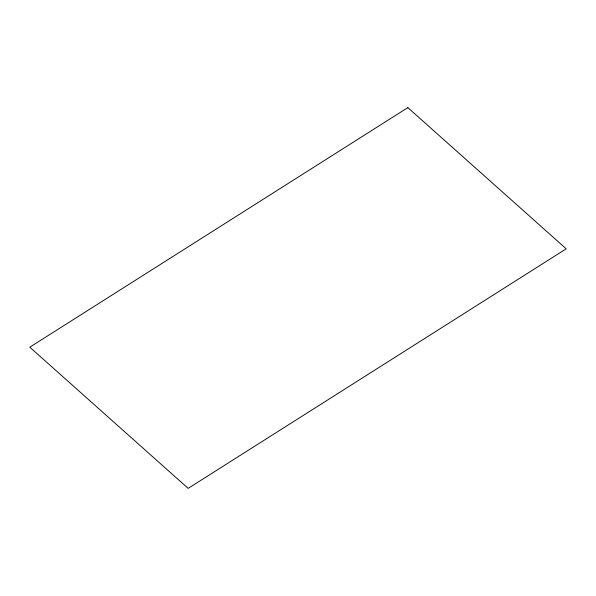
<?xml version="1.0" encoding="UTF-8"?>
<svg xmlns="http://www.w3.org/2000/svg" width="596" height="596" viewBox="0 0 596 596"><rect width="100%" height="100%" fill="white"/><g stroke="black" fill="none" stroke-linecap="round" stroke-linejoin="round"><path stroke-width="0.89" d="M407.835 107.623L29.8 347.185L188.165 488.377L566.2 248.815L407.835 107.623"/></g></svg>
